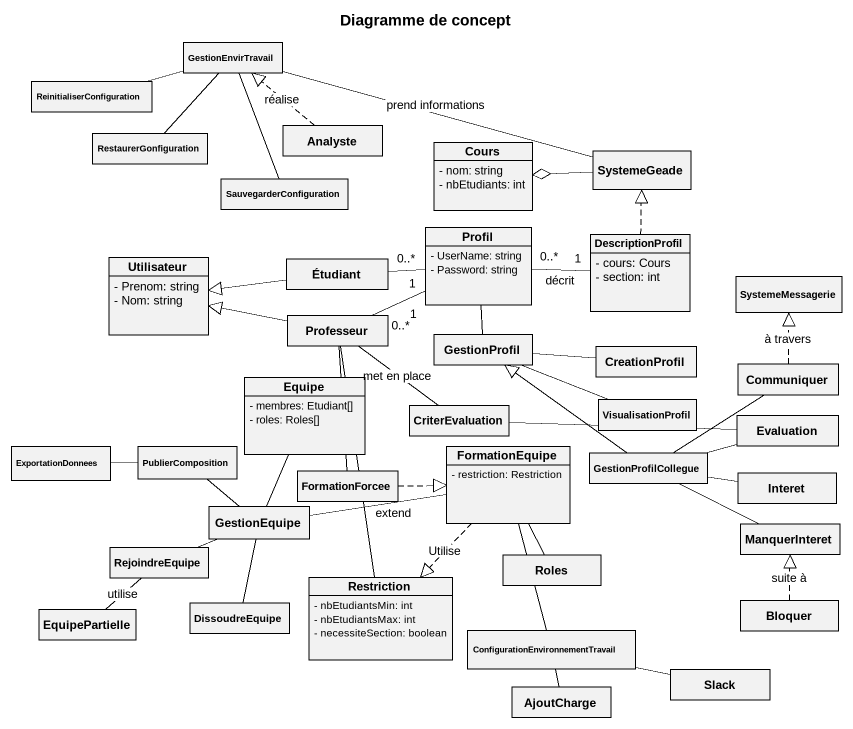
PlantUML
@startuml
title Diagramme de concept
hide circle
hide empty members
skinparam classAttributeIconSize 0
class GestionEnvirTravail
class ReinitialiserConfiguration
class RestaurerGonfiguration
class Analyste
class Cours {
  - nom: string
  - nbEtudiants: int
}
class SystemeGeade
class SauvegarderConfiguration
class Profil {
  - UserName: string
  - Password: string
}
class DescriptionProfil {
  - cours: Cours
  - section: int
}
class Utilisateur {
  - Prenom: string
  - Nom: string
}
class Étudiant
class SystemeMessagerie
class Professeur
class GestionProfil
class CreationProfil
class Equipe {
  - membres: Etudiant[]
  - roles: Roles[]
}
class CriterEvaluation
class VisualisationProfil
class Communiquer
class ExportationDonnees
class PublierComposition
class FormationEquipe {
  - restriction: Restriction
}
class GestionProfilCollegue
class Evaluation
class GestionEquipe
class FormationForcee
class Interet
class RejoindreEquipe
class Roles
class ManquerInteret
class DissoudreEquipe
class Restriction {
  - nbEtudiantsMin: int
  - nbEtudiantsMax: int
  - necessiteSection: boolean
}
class Bloquer
class EquipePartielle
class "ConfigurationEnvironnementTravail" as ConfigurationEnvironnementTr
class AjoutCharge
class Slack
GestionEnvirTravail -left- ReinitialiserConfiguration
GestionEnvirTravail -- RestaurerGonfiguration
GestionEnvirTravail -right- SystemeGeade : prend informations
GestionEnvirTravail -- SauvegarderConfiguration
Analyste .up.|> GestionEnvirTravail : réalise
SystemeGeade -left-o Cours
Profil "0..*" -right- "1" DescriptionProfil : décrit
Profil -- GestionProfil
DescriptionProfil .up.|> SystemeGeade
Étudiant "0..*" -right- "1" Profil
Étudiant -left-|> Utilisateur
Professeur "0..*" -right- "1" Profil
Professeur -left-|> Utilisateur
Professeur -- CriterEvaluation : met en place
Professeur -- FormationForcee
Professeur -- Restriction
GestionProfil -right- CreationProfil
GestionProfil -right- VisualisationProfil
Equipe -- GestionEquipe
CriterEvaluation -right- Evaluation
Communiquer .up.|> SystemeMessagerie : à travers
PublierComposition -left- ExportationDonnees
PublierComposition -- GestionEquipe
FormationEquipe -- Roles
FormationEquipe ..|> Restriction : Utilise
FormationEquipe -- ConfigurationEnvironnementTr
GestionProfilCollegue -up-|> GestionProfil
GestionProfilCollegue -up- Communiquer
GestionProfilCollegue -right- Evaluation
GestionProfilCollegue -right- Interet
GestionProfilCollegue -right- ManquerInteret
GestionEquipe -right- FormationEquipe : extend
GestionEquipe -left- RejoindreEquipe
GestionEquipe -- DissoudreEquipe
FormationForcee .right.|> FormationEquipe
RejoindreEquipe -- EquipePartielle : utilise
Bloquer .up.|> ManquerInteret : suite à
ConfigurationEnvironnementTr -- AjoutCharge
ConfigurationEnvironnementTr -right- Slack
@enduml
